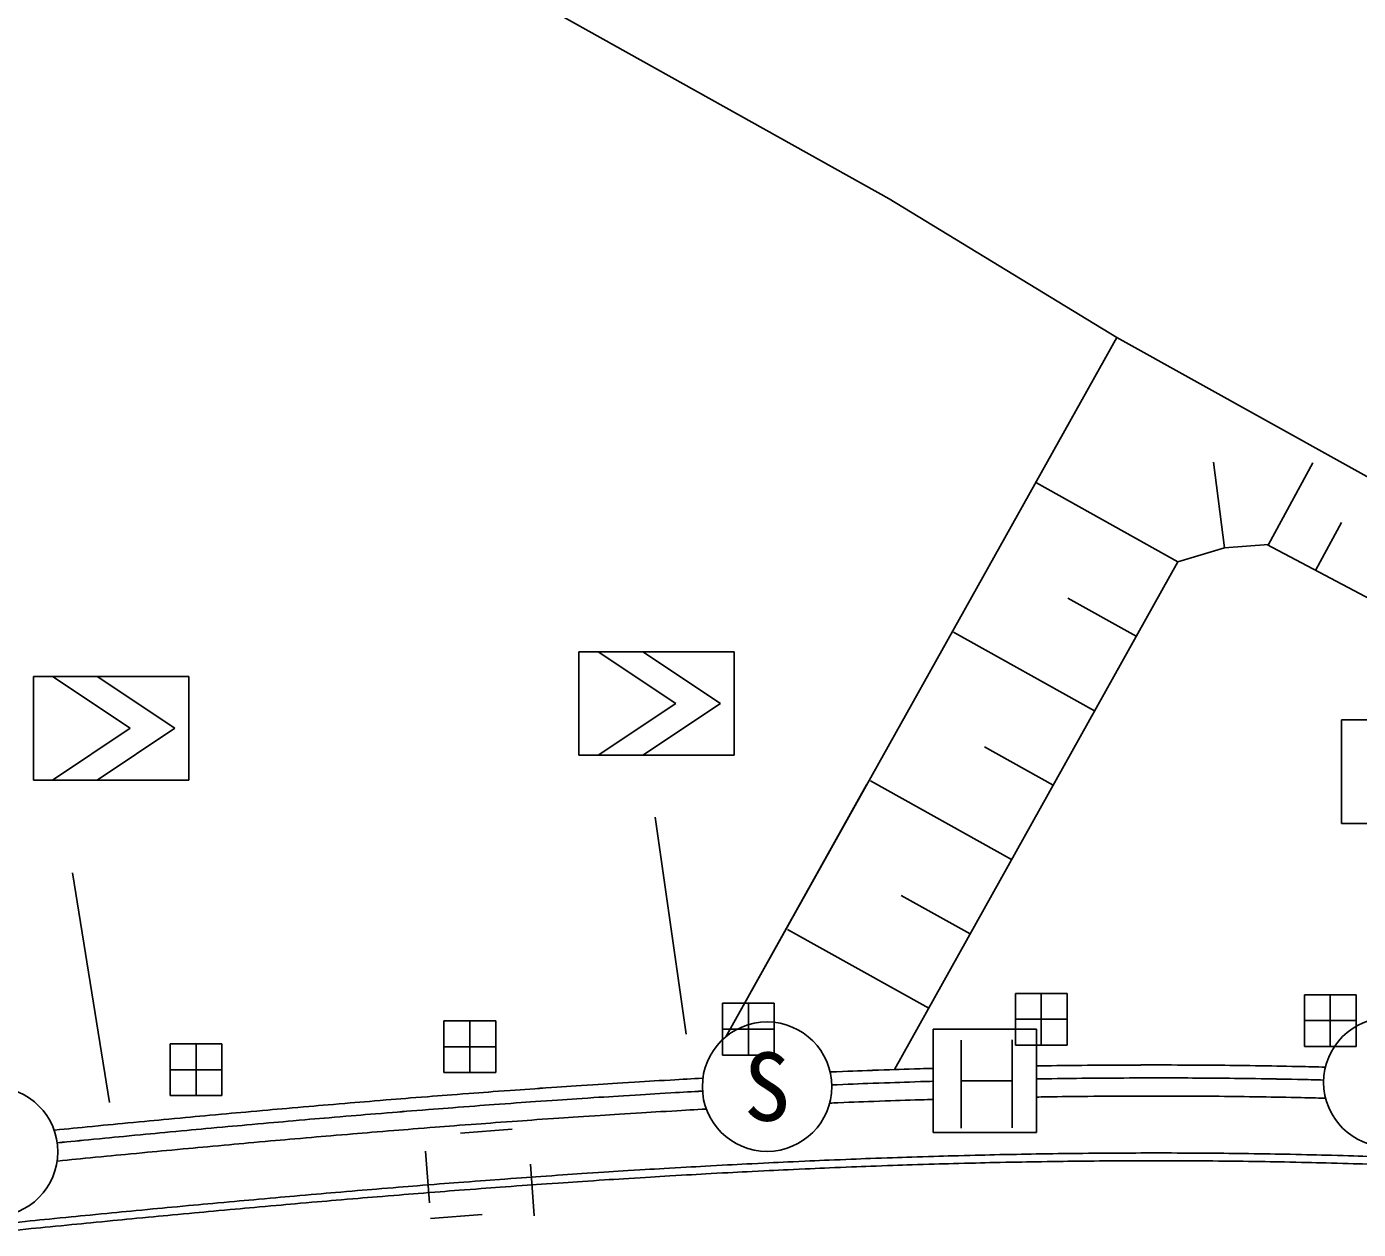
# Model space of a CAD drawing. Units: millimetres, scale not verified. Extents: x -4899410 to 5109540, y -9693800 to 6319957.
# Drawn here: x 419821 to 445542, y 323484 to 346718 of the extents above; entities that cross this region are included whole.
import ezdxf
from ezdxf.enums import TextEntityAlignment as Align

# ---------------------------------------------------------------- set-up
doc = ezdxf.new("R2010")
doc.units = ezdxf.units.MM
doc.header["$LTSCALE"] = 1000
for name, color, linetype, lineweight in [('M-BGD', 7, 'Continuous', 25), ('M-BMK-ROW', 30, 'Continuous', 25), ('M-STR-HTXT', 7, 'Continuous', 13), ('M-STR-STR1', 1, 'Continuous', 25), ('M-STR-STRC', 7, 'Continuous', 25)]:
    doc.layers.add(name, color=color, linetype=linetype, lineweight=lineweight)
doc.styles.add('ＭＳ ゴシック', font='')
doc.styles.get('ＭＳ ゴシック').set_extended_font_data('MS Gothic')

msp = doc.modelspace()

# ---------------------------------------------------------------- linework, layer by layer
at = {"layer": 'M-BGD'}
for p, q in [((436482, 343393), (440876, 340714)), ((442956, 336647), (442743, 338306)), ((443807, 336713), (444661, 338294)), ((442056, 336382), (439328, 337903)), ((444723, 336225), (445215, 337137)), ((461190, 327484), (443776, 336711)), ((442056, 336382), (436583, 326571)), ((441253, 334941), (439928, 335680)), ((440449, 333501), (437721, 335023)), ((439647, 332064), (438320, 332804)), ((436044, 332068), (433326, 327204)), ((438845, 330627), (436118, 332148)), ((438045, 329192), (436715, 329934)), ((437245, 327758), (434518, 329279)), ((432884, 326414), (432879, 326405)), ((429199, 325420), (428202, 325345)), ((427526, 324993), (427602, 323996)), ((429626, 323748), (429551, 324745)), ((429619, 323847), (429619, 323847)), ((427624, 323696), (428622, 323772))]:
    msp.add_line(p, q, dxfattribs=at)
for points in [[(436482, 343393), (414974, 355398), (408752, 358891)], [(455521, 332568), (455466, 332597), (440876, 340714), (433326, 327204)], [(442056, 336382), (442956, 336647), (443807, 336713)]]:
    msp.add_lwpolyline(points, dxfattribs=at)
for centre, radius, start, end in [((261729, 1107437), 802500, 279.28179, 279.28179), ((396667, 204992), 140174, 28.54028, 28.54028)]:
    msp.add_arc(centre, radius, start, end, dxfattribs=at)
for points, knots in [([(435341, 326524), (435381, 326525), (435422, 326527), (435466, 326529), (435781, 326542), (435957, 326549), (436272, 326560), (436587, 326571), (436764, 326577), (437079, 326587), (437171, 326590), (437252, 326592), (437328, 326594)], [0, 0, 0, 0, 1, 1, 1, 2, 2, 2, 3, 3, 3, 4, 4, 4, 4]), ([(439328, 326640), (439382, 326641), (439440, 326642), (439504, 326643), (439820, 326648), (439997, 326650), (440313, 326653), (440630, 326656), (440807, 326657), (441124, 326658), (441440, 326660), (441618, 326660), (441935, 326659), (442252, 326658), (442429, 326657), (442746, 326655), (443063, 326652), (443241, 326650), (443558, 326645), (443876, 326641), (444054, 326637), (444371, 326631), (444584, 326626), (444734, 326623), (444905, 326618)], [0, 0, 0, 0, 1, 1, 1, 2, 2, 2, 3, 3, 3, 4, 4, 4, 5, 5, 5, 6, 6, 6, 7, 7, 7, 8, 8, 8, 8]), ([(439328, 326390), (439383, 326391), (439442, 326392), (439507, 326393), (439823, 326398), (440000, 326400), (440316, 326403), (440632, 326406), (440809, 326407), (441125, 326408), (441441, 326410), (441618, 326410), (441934, 326409), (442250, 326408), (442428, 326407), (442744, 326405), (443061, 326402), (443238, 326400), (443555, 326395), (443871, 326391), (444049, 326387), (444366, 326381), (444565, 326376), (444710, 326373), (444869, 326369)], [0, 0, 0, 0, 1, 1, 1, 2, 2, 2, 3, 3, 3, 4, 4, 4, 5, 5, 5, 6, 6, 6, 7, 7, 7, 8, 8, 8, 8]), ([(439328, 326390), (439383, 326391), (439442, 326392), (439507, 326393), (439823, 326398), (440000, 326400), (440316, 326403), (440631, 326406), (440808, 326407), (441124, 326408), (441441, 326409), (441618, 326410), (441934, 326409), (442250, 326408), (442428, 326407), (442744, 326405), (443061, 326402), (443238, 326400), (443555, 326395), (443871, 326390), (444049, 326387), (444366, 326381), (444565, 326376), (444710, 326373), (444868, 326369)], [0, 0, 0, 0, 1, 1, 1, 2, 2, 2, 3, 3, 3, 4, 4, 4, 5, 5, 5, 6, 6, 6, 7, 7, 7, 8, 8, 8, 8]), ([(420357, 325401), (420633, 325429), (420804, 325445), (421094, 325473), (421403, 325503), (421577, 325520), (421886, 325550), (422195, 325579), (422369, 325595), (422678, 325624), (422988, 325653), (423162, 325670), (423472, 325698), (423782, 325726), (423956, 325742), (424266, 325770), (424576, 325797), (424750, 325813), (425060, 325840), (425371, 325867), (425545, 325882), (425856, 325908), (426167, 325934), (426341, 325949), (426652, 325974), (426964, 326000), (427138, 326014), (427450, 326038), (427761, 326063), (427936, 326076), (428248, 326100), (428560, 326124), (428734, 326137), (429046, 326159), (429359, 326182), (429534, 326195), (429846, 326216), (430159, 326238), (430334, 326250), (430646, 326270), (430959, 326291), (431135, 326302), (431448, 326321), (431761, 326341), (431936, 326351), (432250, 326369), (432501, 326384), (432663, 326393), (432879, 326405)], [0, 0, 0, 0, 1, 1, 1, 2, 2, 2, 3, 3, 3, 4, 4, 4, 5, 5, 5, 6, 6, 6, 7, 7, 7, 8, 8, 8, 9, 9, 9, 10, 10, 10, 11, 11, 11, 12, 12, 12, 13, 13, 13, 14, 14, 14, 15, 15, 15, 16, 16, 16, 16]), ([(420416, 325156), (420672, 325181), (420840, 325197), (421118, 325224), (421427, 325254), (421600, 325271), (421910, 325301), (422219, 325330), (422392, 325346), (422702, 325375), (423011, 325404), (423185, 325420), (423494, 325449), (423804, 325477), (423978, 325493), (424288, 325521), (424598, 325548), (424772, 325564), (425082, 325591), (425392, 325618), (425566, 325633), (425877, 325659), (426188, 325685), (426362, 325700), (426673, 325725), (426984, 325750), (427158, 325764), (427469, 325789), (427781, 325814), (427955, 325827), (428266, 325851), (428578, 325874), (428753, 325887), (429064, 325910), (429376, 325933), (429551, 325945), (429863, 325967), (430175, 325988), (430350, 326000), (430663, 326021), (430975, 326041), (431150, 326052), (431463, 326072), (431776, 326091), (431951, 326102), (432264, 326120), (432508, 326134), (432669, 326143), (432876, 326154)], [0, 0, 0, 0, 1, 1, 1, 2, 2, 2, 3, 3, 3, 4, 4, 4, 5, 5, 5, 6, 6, 6, 7, 7, 7, 8, 8, 8, 9, 9, 9, 10, 10, 10, 11, 11, 11, 12, 12, 12, 13, 13, 13, 14, 14, 14, 15, 15, 15, 16, 16, 16, 16]), ([(420417, 325156), (420672, 325181), (420840, 325198), (421118, 325225), (421427, 325255), (421601, 325271), (421910, 325301), (422219, 325330), (422392, 325347), (422702, 325376), (423011, 325404), (423185, 325421), (423494, 325449), (423804, 325477), (423978, 325493), (424288, 325521), (424598, 325548), (424772, 325564), (425082, 325591), (425393, 325618), (425567, 325633), (425877, 325659), (426188, 325685), (426362, 325700), (426673, 325725), (426984, 325751), (427158, 325765), (427469, 325789), (427781, 325814), (427955, 325827), (428267, 325851), (428578, 325874), (428753, 325887), (429065, 325910), (429377, 325933), (429551, 325945), (429863, 325967), (430176, 325988), (430351, 326000), (430663, 326021), (430975, 326041), (431151, 326052), (431463, 326072), (431776, 326091), (431951, 326102), (432264, 326120), (432509, 326134), (432669, 326143), (432876, 326155)], [0, 0, 0, 0, 1, 1, 1, 2, 2, 2, 3, 3, 3, 4, 4, 4, 5, 5, 5, 6, 6, 6, 7, 7, 7, 8, 8, 8, 9, 9, 9, 10, 10, 10, 11, 11, 11, 12, 12, 12, 13, 13, 13, 14, 14, 14, 15, 15, 15, 16, 16, 16, 16]), ([(435368, 326275), (435403, 326276), (435438, 326278), (435476, 326279), (435790, 326292), (435966, 326299), (436281, 326310), (436596, 326321), (436772, 326327), (437086, 326337), (437176, 326340), (437254, 326342), (437328, 326344)], [0, 0, 0, 0, 1, 1, 1, 2, 2, 2, 3, 3, 3, 4, 4, 4, 4]), ([(435369, 326275), (435403, 326276), (435438, 326278), (435476, 326279), (435791, 326292), (435967, 326299), (436281, 326310), (436596, 326321), (436772, 326327), (437087, 326337), (437176, 326340), (437254, 326342), (437328, 326344)], [0, 0, 0, 0, 1, 1, 1, 2, 2, 2, 3, 3, 3, 4, 4, 4, 4]), ([(435333, 325923), (435382, 325925), (435434, 325927), (435490, 325929), (435804, 325942), (435980, 325949), (436294, 325960), (436608, 325972), (436783, 325977), (437097, 325987), (437182, 325990), (437257, 325992), (437328, 325994)], [0, 0, 0, 0, 1, 1, 1, 2, 2, 2, 3, 3, 3, 4, 4, 4, 4]), ([(439328, 326040), (439385, 326041), (439446, 326042), (439513, 326043), (439828, 326048), (440004, 326050), (440319, 326053), (440634, 326056), (440811, 326057), (441126, 326058), (441441, 326060), (441618, 326060), (441933, 326059), (442249, 326058), (442426, 326057), (442741, 326055), (443057, 326052), (443234, 326050), (443549, 326045), (443865, 326041), (444042, 326037), (444358, 326031), (444576, 326026), (444728, 326023), (444905, 326018)], [0, 0, 0, 0, 1, 1, 1, 2, 2, 2, 3, 3, 3, 4, 4, 4, 5, 5, 5, 6, 6, 6, 7, 7, 7, 8, 8, 8, 8]), ([(420416, 324804), (420692, 324831), (420862, 324848), (421152, 324876), (421461, 324906), (421634, 324923), (421943, 324952), (422252, 324982), (422425, 324998), (422734, 325027), (423044, 325056), (423217, 325072), (423526, 325100), (423836, 325129), (424009, 325144), (424319, 325172), (424629, 325200), (424803, 325215), (425112, 325242), (425423, 325269), (425596, 325284), (425907, 325310), (426217, 325336), (426391, 325351), (426701, 325376), (427012, 325402), (427186, 325416), (427497, 325440), (427808, 325465), (427982, 325478), (428293, 325502), (428604, 325525), (428779, 325538), (429090, 325561), (429401, 325584), (429576, 325596), (429888, 325618), (430199, 325639), (430374, 325651), (430686, 325672), (430998, 325692), (431173, 325703), (431485, 325723), (431797, 325742), (431972, 325752), (432285, 325770), (432550, 325786), (432717, 325795), (432953, 325808)], [0, 0, 0, 0, 1, 1, 1, 2, 2, 2, 3, 3, 3, 4, 4, 4, 5, 5, 5, 6, 6, 6, 7, 7, 7, 8, 8, 8, 9, 9, 9, 10, 10, 10, 11, 11, 11, 12, 12, 12, 13, 13, 13, 14, 14, 14, 15, 15, 15, 16, 16, 16, 16])]:
    msp.add_open_spline(points, degree=3, knots=knots, dxfattribs=at)
for points in [[(432879, 326405), (432882, 326405), (432884, 326405), (432887, 326405)], [(444868, 326369), (444871, 326369), (444874, 326369), (444876, 326369)], [(444869, 326369), (444871, 326369), (444874, 326369), (444876, 326369)], [(444905, 326018), (444908, 326018), (444911, 326018), (444913, 326018)]]:
    msp.add_open_spline(points, degree=3, dxfattribs=at)
at = {"layer": 'M-BMK-ROW'}
for p, q in [((439919, 328042), (438919, 328042)), ((438919, 328042), (438919, 327042)), ((439419, 327042), (439419, 328042)), ((439919, 327042), (439919, 328042)), ((445499, 328016), (444499, 328016)), ((444499, 328016), (444499, 327016)), ((444999, 327016), (444999, 328016)), ((445499, 327016), (445499, 328016)), ((434261, 327851), (433261, 327851)), ((433261, 327851), (433261, 326851)), ((433761, 326851), (433761, 327851)), ((434261, 326851), (434261, 327851)), ((428881, 327513), (427881, 327513)), ((427881, 327513), (427881, 326513)), ((428381, 326513), (428381, 327513)), ((428881, 326513), (428881, 327513)), ((439919, 327542), (438919, 327542)), ((445499, 327516), (444499, 327516)), ((434261, 327351), (433261, 327351)), ((423594, 327067), (422594, 327067)), ((422594, 327067), (422594, 326067)), ((423094, 326067), (423094, 327067)), ((423594, 326067), (423594, 327067)), ((428881, 327013), (427881, 327013)), ((438919, 327042), (439919, 327042)), ((444499, 327016), (445499, 327016)), ((433261, 326851), (434261, 326851)), ((423594, 326567), (422594, 326567)), ((427881, 326513), (428881, 326513)), ((422594, 326067), (423594, 326067))]:
    msp.add_line(p, q, dxfattribs=at)
at = {"layer": 'M-STR-HTXT'}
for centre, radius, start, end in [((257063, 3315607), 3004350, 271.4629, 271.4629), ((257063, 3315607), 3004350, 271.5107, 271.5107), ((331509, 1116868), 804350, 272.15687, 272.15687)]:
    msp.add_arc(centre, radius, start, end, dxfattribs=at)
at = {"layer": 'M-STR-STR1'}
for points, knots in [([(435341, 326524), (435381, 326525), (435422, 326527), (435466, 326529), (435781, 326542), (435957, 326548), (436272, 326560), (436587, 326571), (436764, 326577), (437079, 326587), (437171, 326590), (437252, 326592), (437328, 326594)], [0, 0, 0, 0, 1, 1, 1, 2, 2, 2, 3, 3, 3, 4, 4, 4, 4]), ([(439328, 326640), (439382, 326641), (439440, 326642), (439503, 326643), (439820, 326648), (439997, 326650), (440313, 326653), (440630, 326656), (440807, 326657), (441123, 326658), (441440, 326659), (441618, 326660), (441934, 326659), (442251, 326658), (442429, 326657), (442746, 326655), (443063, 326652), (443241, 326650), (443558, 326645), (443876, 326640), (444054, 326637), (444371, 326631), (444584, 326626), (444734, 326623), (444905, 326618)], [0, 0, 0, 0, 1, 1, 1, 2, 2, 2, 3, 3, 3, 4, 4, 4, 5, 5, 5, 6, 6, 6, 7, 7, 7, 8, 8, 8, 8]), ([(420357, 325401), (420633, 325428), (420804, 325445), (421094, 325473), (421403, 325503), (421577, 325520), (421886, 325549), (422195, 325579), (422369, 325595), (422678, 325624), (422988, 325653), (423162, 325669), (423472, 325698), (423782, 325726), (423955, 325742), (424266, 325770), (424576, 325797), (424750, 325813), (425060, 325840), (425371, 325867), (425545, 325882), (425856, 325908), (426167, 325934), (426341, 325949), (426652, 325974), (426964, 326000), (427138, 326014), (427450, 326038), (427761, 326063), (427936, 326076), (428248, 326100), (428559, 326124), (428734, 326137), (429046, 326159), (429359, 326182), (429534, 326194), (429846, 326216), (430159, 326238), (430334, 326250), (430646, 326270), (430959, 326291), (431135, 326302), (431448, 326321), (431761, 326341), (431936, 326351), (432250, 326369), (432501, 326384), (432663, 326393), (432879, 326405)], [0, 0, 0, 0, 1, 1, 1, 2, 2, 2, 3, 3, 3, 4, 4, 4, 5, 5, 5, 6, 6, 6, 7, 7, 7, 8, 8, 8, 9, 9, 9, 10, 10, 10, 11, 11, 11, 12, 12, 12, 13, 13, 13, 14, 14, 14, 15, 15, 15, 16, 16, 16, 16])]:
    msp.add_open_spline(points, degree=3, knots=knots, dxfattribs=at)
msp.add_open_spline([(432879, 326405), (432881, 326405), (432884, 326405), (432887, 326405)], degree=3, dxfattribs=at)
at = {"layer": 'M-STR-STRC'}
for p, q in [((430489, 334642), (433489, 334642)), ((430489, 334642), (430489, 332642)), ((430859, 334642), (432359, 333642)), ((431720, 334642), (433220, 333642)), ((433489, 334642), (433489, 332642)), ((419952, 334164), (422952, 334164)), ((419952, 334164), (419952, 332164)), ((420323, 334164), (421823, 333164)), ((421184, 334164), (422684, 333164)), ((422952, 334164), (422952, 332164)), ((432359, 333642), (430859, 332642)), ((433220, 333642), (431720, 332642)), ((421823, 333164), (420323, 332164)), ((422684, 333164), (421184, 332164)), ((445216, 333325), (448216, 333325)), ((445216, 333325), (445216, 331325)), ((433489, 332642), (430489, 332642)), ((422952, 332164), (419952, 332164)), ((432558, 327255), (431959, 331445)), ((448216, 331325), (445216, 331325)), ((421423, 325937), (420705, 330368)), ((439328, 327352), (437328, 327352)), ((437328, 327352), (437328, 325352)), ((439328, 325352), (439328, 327352)), ((437868, 325437), (437868, 327136)), ((438859, 327147), (438859, 325442)), ((437868, 326352), (438859, 326352)), ((437328, 325352), (439328, 325352))]:
    msp.add_line(p, q, dxfattribs=at)
for centre in [(434122, 326241), (446122, 326324), (419175, 324983)]:
    msp.add_circle(centre, 1250, dxfattribs=at)
for centre, radius, start, end in [((257060, 3315607), 3001900, 268.93747, 268.93747), ((257060, 3315607), 3001900, 269.09462, 269.09462), ((257060, 3315607), 3001900, 269.13401, 269.13401), ((257060, 3315607), 3001900, 269.22518, 269.22518), ((257060, 3315607), 3001900, 269.25247, 269.25247), ((257060, 3315607), 3001900, 269.26472, 269.26472), ((257060, 3315607), 3001900, 269.41103, 269.41103), ((257060, 3315607), 3001900, 269.50293, 269.50293), ((257060, 3315607), 3001900, 269.54279, 269.54279), ((257060, 3315607), 3001900, 269.65025, 269.65025), ((257060, 3315607), 3001900, 269.74279, 269.74279), ((257060, 3315607), 3001900, 269.81066, 269.81066), ((257060, 3315607), 3001900, 269.93147, 269.93147), ((257063, 3315607), 3001900, 270.47275, 270.47275), ((257063, 3315607), 3001900, 270.41909, 270.41909), ((257063, 3315607), 3001900, 270.50107, 270.50107), ((257063, 3315607), 3001900, 270.54215, 270.54215), ((257063, 3315607), 3001900, 270.55487, 270.55487), ((257063, 3315607), 3001900, 270.37817, 270.37817), ((257063, 3315607), 3001900, 270.34995, 270.34995), ((257063, 3315607), 3001900, 270.29649, 270.29649), ((257063, 3315607), 3001900, 270.25573, 270.25573), ((257063, 3315607), 3001900, 270.26835, 270.26835), ((257063, 3315607), 3001900, 270.21502, 270.21502), ((257063, 3315607), 3001900, 270.17436, 270.17436), ((257063, 3315607), 3001900, 270.13374, 270.13374), ((257063, 3315607), 3001900, 270.0122, 270.0122), ((257063, 3315607), 3001900, 270.62444, 270.62444), ((257063, 3315607), 3001900, 270.66567, 270.66567), ((257063, 3315607), 3001900, 270.67844, 270.67844), ((257063, 3315607), 3001900, 270.70695, 270.70695), ((257063, 3315607), 3001900, 270.78968, 270.78968), ((257063, 3315607), 3001900, 270.88547, 270.88547), ((257063, 3315607), 3001900, 270.91417, 270.91417), ((257063, 3315607), 3001900, 270.95577, 270.95577), ((257063, 3315607), 3001900, 270.99743, 270.99743), ((257063, 3315607), 3001900, 271.03915, 271.03915), ((257063, 3315607), 3001900, 271.05206, 271.05206), ((331502, 1116867), 801900, 272.8757, 272.8757), ((388138, 206047), 153587, 22.5545, 22.5545)]:
    msp.add_arc(centre, radius, start, end, dxfattribs=at)
for points in [[(414176, 323061), (414559, 323100), (414655, 323110), (414962, 323142), (415269, 323174), (415441, 323192), (415748, 323224), (416055, 323256), (416227, 323274), (416534, 323305), (416841, 323337), (417013, 323355), (417320, 323386), (417627, 323418), (417800, 323436), (418107, 323467), (418414, 323498), (418587, 323516), (418894, 323547), (419202, 323578), (419374, 323595), (419682, 323626), (419990, 323657), (420162, 323674), (420470, 323704), (420778, 323735), (420950, 323751), (421258, 323781), (421567, 323811), (421739, 323828), (422047, 323857), (422356, 323887), (422528, 323903), (422837, 323932), (423145, 323961), (423318, 323977), (423627, 324005), (423935, 324033), (424108, 324049), (424417, 324076), (424726, 324104), (424899, 324119), (425208, 324146), (425517, 324173), (425690, 324188), (425999, 324214), (426308, 324240), (426482, 324255), (426791, 324280), (427100, 324305), (427274, 324319), (427583, 324344), (427893, 324368), (428067, 324382), (428376, 324405), (428686, 324428), (428860, 324441), (429170, 324464), (429480, 324486), (429653, 324499), (429964, 324520), (430274, 324542), (430448, 324553), (430758, 324574), (431068, 324594), (431242, 324605), (431553, 324625), (431864, 324644), (432038, 324654), (432348, 324672), (432659, 324690), (432833, 324700), (433144, 324717), (433455, 324734), (433630, 324743), (433941, 324758), (434252, 324774), (434426, 324782), (434738, 324796), (435049, 324810), (435224, 324818), (435535, 324830), (435847, 324843), (436021, 324850), (436333, 324861), (436645, 324872), (436820, 324878), (437131, 324888), (437443, 324897), (437618, 324902), (437930, 324910), (438242, 324918), (438417, 324923), (438730, 324929), (439042, 324935), (439217, 324939), (439529, 324943), (439842, 324948), (440017, 324950), (440329, 324953), (440642, 324956), (440817, 324957), (441130, 324958), (441443, 324960), (441618, 324960), (441931, 324959), (442244, 324958), (442419, 324957), (442732, 324955), (443045, 324952), (443220, 324950), (443533, 324945), (443846, 324941), (444022, 324938), (444335, 324931), (444648, 324924), (444824, 324920), (445137, 324911), (445450, 324903), (445626, 324897), (445939, 324886), (446252, 324875), (446428, 324869), (446741, 324856), (447055, 324842), (447230, 324834), (447543, 324819), (447857, 324804), (448032, 324795), (448346, 324777), (448659, 324759), (448835, 324749), (449148, 324729), (449462, 324709), (449637, 324697), (449950, 324674), (450264, 324652), (450439, 324639), (450753, 324614), (451066, 324589), (451241, 324574), (451554, 324547), (451868, 324519), (452043, 324503), (452356, 324473), (452669, 324443), (452845, 324425), (453158, 324393), (453471, 324360), (453646, 324341), (453959, 324306), (454167, 324282), (454233, 324274), (454492, 324244)], [(414192, 322911), (414575, 322951), (414671, 322961), (414977, 322993), (415284, 323025), (415456, 323043), (415763, 323075), (416070, 323107), (416242, 323124), (416549, 323156), (416856, 323188), (417028, 323206), (417335, 323237), (417643, 323269), (417815, 323286), (418122, 323318), (418430, 323349), (418602, 323367), (418909, 323398), (419217, 323429), (419389, 323446), (419697, 323477), (420004, 323507), (420177, 323525), (420485, 323555), (420793, 323585), (420965, 323602), (421273, 323632), (421581, 323662), (421754, 323679), (422062, 323708), (422370, 323737), (422542, 323754), (422851, 323782), (423159, 323811), (423332, 323827), (423640, 323856), (423949, 323884), (424122, 323899), (424430, 323927), (424739, 323955), (424912, 323970), (425221, 323997), (425530, 324024), (425703, 324039), (426012, 324065), (426321, 324091), (426494, 324105), (426803, 324130), (427113, 324156), (427286, 324170), (427595, 324194), (427905, 324219), (428078, 324232), (428388, 324255), (428697, 324279), (428871, 324292), (429180, 324314), (429490, 324337), (429664, 324349), (429974, 324371), (430284, 324392), (430458, 324404), (430768, 324424), (431078, 324445), (431252, 324456), (431562, 324475), (431873, 324494), (432046, 324505), (432357, 324523), (432668, 324541), (432842, 324550), (433152, 324567), (433463, 324584), (433637, 324593), (433948, 324608), (434259, 324624), (434433, 324632), (434744, 324646), (435056, 324660), (435230, 324668), (435541, 324680), (435853, 324693), (436027, 324700), (436338, 324711), (436650, 324722), (436825, 324728), (437136, 324738), (437448, 324747), (437622, 324752), (437934, 324760), (438246, 324768), (438421, 324773), (438733, 324779), (439045, 324785), (439220, 324789), (439532, 324793), (439844, 324798), (440019, 324800), (440331, 324803), (440643, 324806), (440818, 324807), (441130, 324808), (441443, 324810), (441618, 324810), (441930, 324809), (442243, 324808), (442418, 324807), (442731, 324805), (443043, 324802), (443218, 324800), (443531, 324795), (443844, 324791), (444019, 324788), (444332, 324781), (444645, 324774), (444820, 324770), (445133, 324761), (445446, 324753), (445621, 324747), (445934, 324736), (446247, 324725), (446422, 324719), (446735, 324706), (447048, 324693), (447223, 324685), (447536, 324669), (447849, 324654), (448024, 324645), (448337, 324627), (448650, 324609), (448826, 324599), (449139, 324579), (449452, 324559), (449627, 324547), (449940, 324525), (450253, 324502), (450428, 324489), (450741, 324464), (451053, 324439), (451229, 324425), (451541, 324397), (451854, 324370), (452029, 324354), (452342, 324324), (452655, 324294), (452830, 324276), (453142, 324244), (453455, 324211), (453630, 324192), (453942, 324157), (454150, 324133), (454216, 324125), (454475, 324095)]]:
    msp.add_open_spline(points, degree=3, knots=[0, 0, 0, 0, 1, 1, 1, 2, 2, 2, 3, 3, 3, 4, 4, 4, 5, 5, 5, 6, 6, 6, 7, 7, 7, 8, 8, 8, 9, 9, 9, 10, 10, 10, 11, 11, 11, 12, 12, 12, 13, 13, 13, 14, 14, 14, 15, 15, 15, 16, 16, 16, 17, 17, 17, 18, 18, 18, 19, 19, 19, 20, 20, 20, 21, 21, 21, 22, 22, 22, 23, 23, 23, 24, 24, 24, 25, 25, 25, 26, 26, 26, 27, 27, 27, 28, 28, 28, 29, 29, 29, 30, 30, 30, 31, 31, 31, 32, 32, 32, 33, 33, 33, 34, 34, 34, 35, 35, 35, 36, 36, 36, 37, 37, 37, 38, 38, 38, 39, 39, 39, 40, 40, 40, 41, 41, 41, 42, 42, 42, 43, 43, 43, 44, 44, 44, 45, 45, 45, 46, 46, 46, 47, 47, 47, 48, 48, 48, 49, 49, 49, 50, 50, 50, 51, 51, 51, 51], dxfattribs=at)

# ---------------------------------------------------------------- texts
at = {"layer": 'M-STR-STRC', "style": 'ＭＳ ゴシック'}
msp.add_text('S', height=1320, dxfattribs=at).set_placement((434122, 326241), align=Align.MIDDLE_CENTER)

doc.saveas('drawing.dxf')
